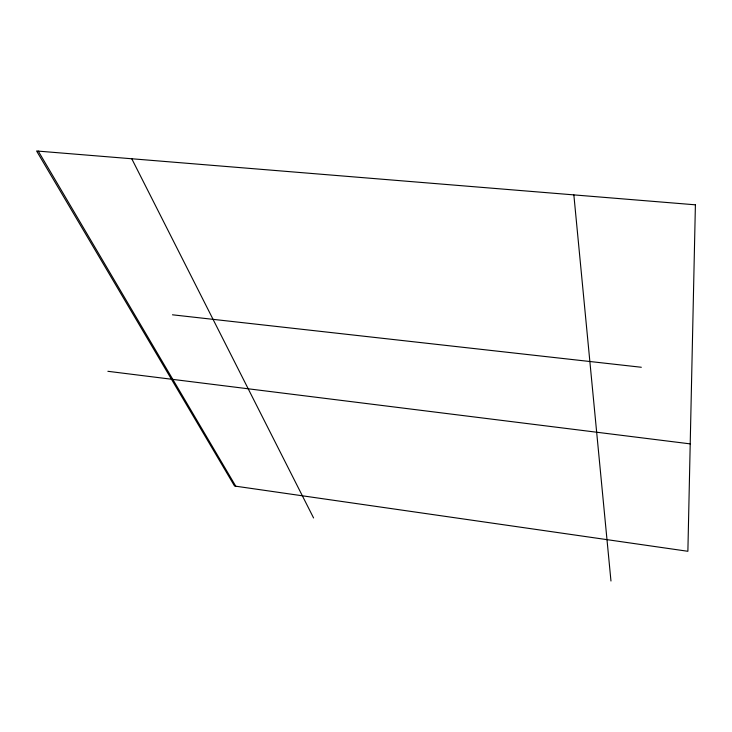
<?xml version="1.0" encoding="UTF-8"?>
<svg xmlns="http://www.w3.org/2000/svg" width="732" height="732" viewBox="0 0 732 732"><rect width="100%" height="100%" fill="white"/><g stroke="black" fill="none" stroke-linecap="round" stroke-linejoin="round"><path stroke-width="1.1" d="M172.478 314.806L641.323 367.263M107.888 371.298L690.239 443.885M38.274 151.121L235.759 486.204M131.641 158.515L313.58 517.954M573.851 194.895L610.964 581.016M695.4 204.823L687.879 551.288L234.56 486.03L36.6 150.984L695.4 204.823"/></g></svg>
